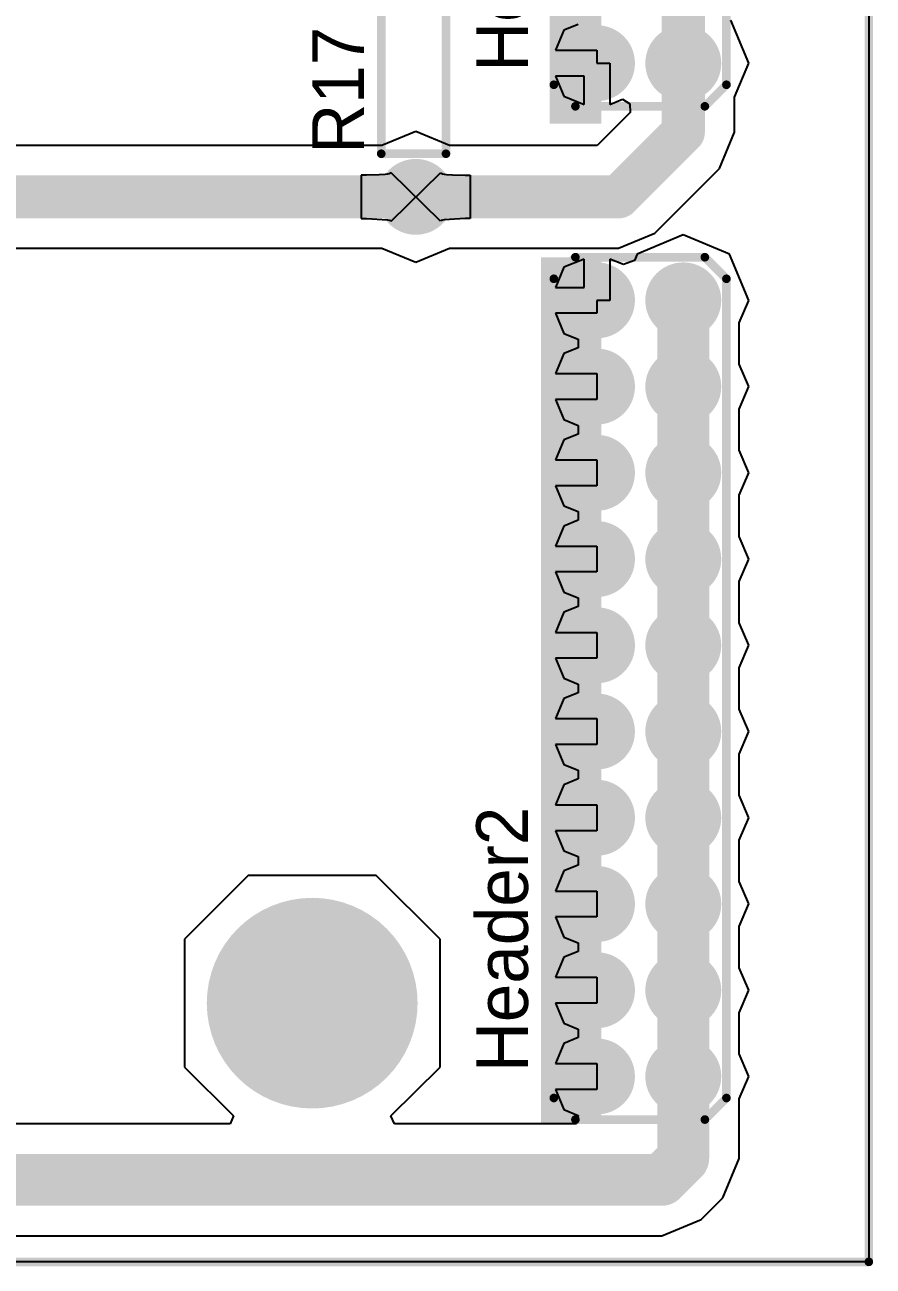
# Model space of a CAD drawing. Extents: x 0.99 to 6.92, y 0.99 to 4.95.
# Drawn here: x 5.932 to 6.915, y 0.995 to 2.434 of the extents above; entities that cross this region are included whole.
import ezdxf

# ---------------------------------------------------------------- set-up
doc = ezdxf.new("R2010")
doc.units = 0
doc.header["$MEASUREMENT"] = 0
for name, color, linetype in [('BOTTOMLAYER', 5, 'CONTINUOUS'), ('BOTTOMSOLDER', 6, 'CONTINUOUS'), ('MECHANICAL1', 6, 'CONTINUOUS'), ('MULTILAYER', 9, 'CONTINUOUS'), ('PADHOLELAYER', 156, 'CONTINUOUS'), ('TOPLAYER', 1, 'CONTINUOUS'), ('TOPOVERLAY', 2, 'CONTINUOUS'), ('TOPSOLDER', 216, 'CONTINUOUS')]:
    doc.layers.add(name, color=color, linetype=linetype)

msp = doc.modelspace()

# ---------------------------------------------------------------- linework, layer by layer
at = {"layer": 'BOTTOMLAYER'}
for p, q in [((6.91, 4.945), (6.91, 1)), ((6.573, 2.435), (6.5567, 2.4283)), ((6.7708, 2.39), (6.7501, 2.44)), ((6.5567, 2.4283), (6.5471, 2.405)), ((6.5471, 2.405), (6.595, 2.405)), ((6.595, 2.405), (6.595, 2.39)), ((6.595, 2.39), (6.61, 2.39)), ((6.61, 2.39), (6.61, 2.3421)), ((6.7545, 2.3508), (6.7708, 2.39)), ((6.58, 2.375), (6.5471, 2.375)), ((6.5471, 2.375), (6.5567, 2.3517)), ((6.58, 2.3421), (6.58, 2.375)), ((6.5567, 2.3517), (6.58, 2.3421)), ((6.61, 2.3421), (6.6246, 2.3482)), ((6.6246, 2.3482), (6.6329, 2.3429)), ((6.7545, 2.31), (6.7545, 2.3508)), ((6.6336, 2.3328), (6.5953, 2.2945)), ((6.6329, 2.3429), (6.6336, 2.3328)), ((6.385, 2.3108), (6.3458, 2.2945)), ((6.4242, 2.2945), (6.385, 2.3108)), ((6.7371, 2.2679), (6.7545, 2.31)), ((6.3458, 2.2945), (5.8881, 2.2945)), ((6.5953, 2.2945), (6.4242, 2.2945)), ((6.3278, 2.26), (6.3218, 2.26)), ((6.3425, 2.2605), (6.3278, 2.26)), ((6.3495, 2.2611), (6.3425, 2.2605)), ((6.3521, 2.2615), (6.3495, 2.2611)), ((6.3541, 2.2619), (6.3521, 2.2615)), ((6.3556, 2.2624), (6.3541, 2.2619)), ((6.3564, 2.263), (6.3556, 2.2624)), ((6.4136, 2.207), (6.3564, 2.263)), ((6.3564, 2.207), (6.4136, 2.263)), ((6.4136, 2.263), (6.4144, 2.2624)), ((6.4144, 2.2624), (6.4159, 2.2619)), ((6.4159, 2.2619), (6.4179, 2.2615)), ((6.4179, 2.2615), (6.4205, 2.2611)), ((6.4205, 2.2611), (6.4275, 2.2605)), ((6.4275, 2.2605), (6.4422, 2.26)), ((6.4422, 2.26), (6.4482, 2.26)), ((6.6621, 2.1929), (6.7371, 2.2679)), ((6.3218, 2.26), (6.3218, 2.21)), ((6.4482, 2.26), (6.4482, 2.21)), ((6.3218, 2.21), (6.3278, 2.21)), ((6.3278, 2.21), (6.3521, 2.2085)), ((6.3521, 2.2085), (6.3541, 2.2081)), ((6.3541, 2.2081), (6.3556, 2.2076)), ((6.3556, 2.2076), (6.3564, 2.207)), ((6.4144, 2.2076), (6.4136, 2.207)), ((6.4159, 2.2081), (6.4144, 2.2076)), ((6.4179, 2.2085), (6.4159, 2.2081)), ((6.4422, 2.21), (6.4179, 2.2085)), ((6.4482, 2.21), (6.4422, 2.21)), ((6.62, 2.1755), (6.6621, 2.1929)), ((6.695, 2.1908), (6.6414, 2.1686)), ((6.7486, 2.1686), (6.695, 2.1908)), ((5.908, 2.1755), (6.3458, 2.1755)), ((6.3458, 2.1755), (6.385, 2.1592)), ((6.385, 2.1592), (6.4242, 2.1755)), ((6.4242, 2.1755), (6.5842, 2.1755)), ((6.5842, 2.1755), (6.5842, 2.1755)), ((6.5842, 2.1755), (6.6058, 2.1755)), ((6.6058, 2.1755), (6.6058, 2.1755)), ((6.6058, 2.1755), (6.62, 2.1755)), ((6.58, 2.1629), (6.5567, 2.1533)), ((6.58, 2.13), (6.58, 2.1629)), ((6.6256, 2.1565), (6.61, 2.1629)), ((6.61, 2.1629), (6.61, 2.115)), ((6.6384, 2.1612), (6.6256, 2.1565)), ((6.6414, 2.1686), (6.6384, 2.1612)), ((6.7708, 2.115), (6.7486, 2.1686)), ((6.5567, 2.1533), (6.5471, 2.13)), ((6.5471, 2.13), (6.58, 2.13)), ((6.61, 2.115), (6.595, 2.115)), ((6.595, 2.115), (6.595, 2.1)), ((6.7599, 2.0889), (6.7708, 2.115)), ((6.595, 2.1), (6.5471, 2.1)), ((6.5471, 2.1), (6.5567, 2.0767)), ((6.7599, 2.0411), (6.7599, 2.0889)), ((6.5567, 2.0767), (6.573, 2.07)), ((6.573, 2.06), (6.5567, 2.0533)), ((6.573, 2.07), (6.573, 2.06)), ((6.5567, 2.0533), (6.5471, 2.03)), ((6.5471, 2.03), (6.595, 2.03)), ((6.595, 2.03), (6.595, 2)), ((6.7708, 2.015), (6.7599, 2.0411)), ((6.7599, 1.9889), (6.7708, 2.015)), ((6.595, 2), (6.5471, 2)), ((6.5471, 2), (6.5567, 1.9767)), ((6.7599, 1.9411), (6.7599, 1.9889)), ((6.5567, 1.9767), (6.573, 1.97)), ((6.573, 1.96), (6.5567, 1.9533)), ((6.573, 1.97), (6.573, 1.96)), ((6.5567, 1.9533), (6.5471, 1.93)), ((6.5471, 1.93), (6.595, 1.93)), ((6.595, 1.93), (6.595, 1.9)), ((6.7708, 1.915), (6.7599, 1.9411)), ((6.7599, 1.8889), (6.7708, 1.915)), ((6.595, 1.9), (6.5471, 1.9)), ((6.5471, 1.9), (6.5567, 1.8767)), ((6.7599, 1.8411), (6.7599, 1.8889)), ((6.5567, 1.8767), (6.573, 1.87)), ((6.573, 1.86), (6.5567, 1.8533)), ((6.573, 1.87), (6.573, 1.86)), ((6.5567, 1.8533), (6.5471, 1.83)), ((6.5471, 1.83), (6.595, 1.83)), ((6.595, 1.83), (6.595, 1.8)), ((6.7708, 1.815), (6.7599, 1.8411)), ((6.7599, 1.7889), (6.7708, 1.815)), ((6.595, 1.8), (6.5471, 1.8)), ((6.5471, 1.8), (6.5567, 1.7767)), ((6.7599, 1.7411), (6.7599, 1.7889)), ((6.5567, 1.7767), (6.573, 1.77)), ((6.573, 1.76), (6.5567, 1.7533)), ((6.573, 1.77), (6.573, 1.76)), ((6.5567, 1.7533), (6.5471, 1.73)), ((6.5471, 1.73), (6.595, 1.73)), ((6.595, 1.73), (6.595, 1.7)), ((6.7708, 1.715), (6.7599, 1.7411)), ((6.7599, 1.6889), (6.7708, 1.715)), ((6.595, 1.7), (6.5471, 1.7)), ((6.5471, 1.7), (6.5567, 1.6767)), ((6.7599, 1.6411), (6.7599, 1.6889)), ((6.5567, 1.6767), (6.573, 1.67)), ((6.573, 1.67), (6.573, 1.66)), ((6.573, 1.66), (6.5567, 1.6533)), ((6.5567, 1.6533), (6.5471, 1.63)), ((6.7708, 1.615), (6.7599, 1.6411)), ((6.5471, 1.63), (6.595, 1.63)), ((6.595, 1.63), (6.595, 1.6)), ((6.7599, 1.5889), (6.7708, 1.615)), ((6.595, 1.6), (6.5471, 1.6)), ((6.5471, 1.6), (6.5567, 1.5767)), ((6.7599, 1.5411), (6.7599, 1.5889)), ((6.5567, 1.5767), (6.573, 1.57)), ((6.573, 1.57), (6.573, 1.56)), ((6.573, 1.56), (6.5567, 1.5533)), ((6.5567, 1.5533), (6.5471, 1.53)), ((6.7708, 1.515), (6.7599, 1.5411)), ((6.5471, 1.53), (6.595, 1.53)), ((6.595, 1.53), (6.595, 1.5)), ((6.7599, 1.4889), (6.7708, 1.515)), ((6.595, 1.5), (6.5471, 1.5)), ((6.5471, 1.5), (6.5567, 1.4767)), ((6.7599, 1.4411), (6.7599, 1.4889)), ((6.5567, 1.4767), (6.573, 1.47)), ((6.573, 1.47), (6.573, 1.46)), ((6.573, 1.46), (6.5567, 1.4533)), ((6.1909, 1.4481), (6.1169, 1.3741)), ((6.3391, 1.4481), (6.1909, 1.4481)), ((6.4131, 1.3741), (6.3391, 1.4481)), ((6.5567, 1.4533), (6.5471, 1.43)), ((6.7708, 1.415), (6.7599, 1.4411)), ((6.5471, 1.43), (6.595, 1.43)), ((6.595, 1.43), (6.595, 1.4)), ((6.7599, 1.3889), (6.7708, 1.415)), ((6.595, 1.4), (6.5471, 1.4)), ((6.5471, 1.4), (6.5567, 1.3767)), ((6.7599, 1.3411), (6.7599, 1.3889)), ((6.1169, 1.3741), (6.1169, 1.2259)), ((6.4131, 1.2259), (6.4131, 1.3741)), ((6.5567, 1.3767), (6.573, 1.37)), ((6.573, 1.37), (6.573, 1.36)), ((6.5567, 1.3533), (6.5471, 1.33)), ((6.573, 1.36), (6.5567, 1.3533)), ((6.7708, 1.315), (6.7599, 1.3411)), ((6.5471, 1.33), (6.595, 1.33)), ((6.595, 1.33), (6.595, 1.3)), ((6.7599, 1.2889), (6.7708, 1.315)), ((6.595, 1.3), (6.5471, 1.3)), ((6.5471, 1.3), (6.5567, 1.2767)), ((6.7599, 1.2411), (6.7599, 1.2889)), ((6.5567, 1.2767), (6.573, 1.27)), ((6.573, 1.27), (6.573, 1.26)), ((6.5567, 1.2533), (6.5471, 1.23)), ((6.573, 1.26), (6.5567, 1.2533)), ((6.7708, 1.215), (6.7599, 1.2411)), ((6.1169, 1.2259), (6.1737, 1.1692)), ((6.3563, 1.1692), (6.4131, 1.2259)), ((6.5471, 1.23), (6.595, 1.23)), ((6.595, 1.23), (6.595, 1.2)), ((6.7599, 1.1889), (6.7708, 1.215)), ((6.595, 1.2), (6.5471, 1.2)), ((6.5471, 1.2), (6.5567, 1.1767)), ((6.7599, 1.12), (6.7599, 1.1889)), ((6.1737, 1.1692), (6.1698, 1.1599)), ((6.3602, 1.1599), (6.3563, 1.1692)), ((6.5567, 1.1767), (6.5731, 1.1699)), ((6.5731, 1.1699), (6.5711, 1.1599)), ((6.1698, 1.1599), (4.4519, 1.1599)), ((6.5711, 1.1599), (6.3602, 1.1599)), ((6.7409, 1.0741), (6.7599, 1.12)), ((6.7159, 1.0491), (6.7409, 1.0741)), ((6.67, 1.0301), (6.7159, 1.0491)), ((4.425, 1.0301), (6.67, 1.0301)), ((6.91, 1), (1, 1)), ((6.91, 1), (6.91, 1)), ((6.91, 1), (6.91, 1))]:
    msp.add_line(p, q, dxfattribs=at)
for points, const_width in [([(6.695, 2.39), (6.695, 2.49)], 0.05), ([(6.695, 2.31), (6.695, 2.39)], 0.05), ([(6.62, 2.235), (6.695, 2.31)], 0.05), ([(5.875, 2.235), (6.62, 2.235)], 0.05), ([(6.695, 2.015), (6.695, 2.115)], 0.06), ([(6.695, 1.915), (6.695, 2.015)], 0.06), ([(6.695, 1.815), (6.695, 1.915)], 0.06), ([(6.695, 1.715), (6.695, 1.815)], 0.06), ([(6.695, 1.615), (6.695, 1.715)], 0.06), ([(6.695, 1.515), (6.695, 1.615)], 0.06), ([(6.695, 1.415), (6.695, 1.515)], 0.06), ([(6.695, 1.315), (6.695, 1.415)], 0.06), ([(6.695, 1.215), (6.695, 1.315)], 0.06), ([(6.695, 1.12), (6.695, 1.215)], 0.06), ([(6.67, 1.095), (6.695, 1.12)], 0.06), ([(4.425, 1.095), (6.67, 1.095)], 0.06)]:
    msp.add_lwpolyline(points, dxfattribs=dict(at, const_width=const_width))
for points, const_width in [([(6.575, 2.39, 1), (6.615, 2.39, 1)], 0.04), ([(6.675, 2.39, 1), (6.715, 2.39, 1)], 0.04), ([(6.6825, 2.39, 1), (6.7075, 2.39, 1)], 0.025), ([(6.6825, 2.39, 1), (6.7075, 2.39, 1)], 0.025), ([(6.6825, 2.31, 1), (6.7075, 2.31, 1)], 0.025), ([(6.6825, 2.31, 1), (6.7075, 2.31, 1)], 0.025), ([(6.365, 2.235, 1), (6.405, 2.235, 1)], 0.04), ([(6.6075, 2.235, 1), (6.6325, 2.235, 1)], 0.025), ([(6.6075, 2.235, 1), (6.6325, 2.235, 1)], 0.025), ([(6.575, 2.115, 1), (6.615, 2.115, 1)], 0.04), ([(6.675, 2.115, 1), (6.715, 2.115, 1)], 0.04), ([(6.68, 2.115, 1), (6.71, 2.115, 1)], 0.03), ([(6.575, 2.015, 1), (6.615, 2.015, 1)], 0.04), ([(6.675, 2.015, 1), (6.715, 2.015, 1)], 0.04), ([(6.68, 2.015, 1), (6.71, 2.015, 1)], 0.03), ([(6.68, 2.015, 1), (6.71, 2.015, 1)], 0.03), ([(6.575, 1.915, 1), (6.615, 1.915, 1)], 0.04), ([(6.675, 1.915, 1), (6.715, 1.915, 1)], 0.04), ([(6.68, 1.915, 1), (6.71, 1.915, 1)], 0.03), ([(6.68, 1.915, 1), (6.71, 1.915, 1)], 0.03), ([(6.575, 1.815, 1), (6.615, 1.815, 1)], 0.04), ([(6.675, 1.815, 1), (6.715, 1.815, 1)], 0.04), ([(6.68, 1.815, 1), (6.71, 1.815, 1)], 0.03), ([(6.68, 1.815, 1), (6.71, 1.815, 1)], 0.03), ([(6.575, 1.715, 1), (6.615, 1.715, 1)], 0.04), ([(6.675, 1.715, 1), (6.715, 1.715, 1)], 0.04), ([(6.68, 1.715, 1), (6.71, 1.715, 1)], 0.03), ([(6.68, 1.715, 1), (6.71, 1.715, 1)], 0.03), ([(6.575, 1.615, 1), (6.615, 1.615, 1)], 0.04), ([(6.675, 1.615, 1), (6.715, 1.615, 1)], 0.04), ([(6.68, 1.615, 1), (6.71, 1.615, 1)], 0.03), ([(6.68, 1.615, 1), (6.71, 1.615, 1)], 0.03), ([(6.575, 1.515, 1), (6.615, 1.515, 1)], 0.04), ([(6.675, 1.515, 1), (6.715, 1.515, 1)], 0.04), ([(6.68, 1.515, 1), (6.71, 1.515, 1)], 0.03), ([(6.68, 1.515, 1), (6.71, 1.515, 1)], 0.03), ([(6.575, 1.415, 1), (6.615, 1.415, 1)], 0.04), ([(6.675, 1.415, 1), (6.715, 1.415, 1)], 0.04), ([(6.68, 1.415, 1), (6.71, 1.415, 1)], 0.03), ([(6.68, 1.415, 1), (6.71, 1.415, 1)], 0.03), ([(6.2059, 1.3, 1), (6.3241, 1.3, 1)], 0.1181), ([(6.575, 1.315, 1), (6.615, 1.315, 1)], 0.04), ([(6.675, 1.315, 1), (6.715, 1.315, 1)], 0.04), ([(6.68, 1.315, 1), (6.71, 1.315, 1)], 0.03), ([(6.68, 1.315, 1), (6.71, 1.315, 1)], 0.03), ([(6.575, 1.215, 1), (6.615, 1.215, 1)], 0.04), ([(6.675, 1.215, 1), (6.715, 1.215, 1)], 0.04), ([(6.68, 1.215, 1), (6.71, 1.215, 1)], 0.03), ([(6.68, 1.215, 1), (6.71, 1.215, 1)], 0.03), ([(6.68, 1.12, 1), (6.71, 1.12, 1)], 0.03), ([(6.68, 1.12, 1), (6.71, 1.12, 1)], 0.03), ([(6.655, 1.095, 1), (6.685, 1.095, 1)], 0.03), ([(6.655, 1.095, 1), (6.685, 1.095, 1)], 0.03)]:
    msp.add_lwpolyline(points, format="xyb", close=True, dxfattribs=dict(at, const_width=const_width))
for points in [[(6.54, 2.32), (6.6, 2.32), (6.54, 3.35), (6.6, 3.35)], [(6.53, 1.16), (6.6, 1.16), (6.53, 2.165), (6.6, 2.165)]]:
    msp.add_solid(points, dxfattribs=at)
at = {"layer": 'BOTTOMSOLDER'}
for points, const_width in [([(6.573, 2.39, 1), (6.617, 2.39, 1)], 0.044), ([(6.673, 2.39, 1), (6.717, 2.39, 1)], 0.044), ([(6.363, 2.235, 1), (6.407, 2.235, 1)], 0.044), ([(6.573, 2.115, 1), (6.617, 2.115, 1)], 0.044), ([(6.673, 2.115, 1), (6.717, 2.115, 1)], 0.044), ([(6.573, 2.015, 1), (6.617, 2.015, 1)], 0.044), ([(6.673, 2.015, 1), (6.717, 2.015, 1)], 0.044), ([(6.573, 1.915, 1), (6.617, 1.915, 1)], 0.044), ([(6.673, 1.915, 1), (6.717, 1.915, 1)], 0.044), ([(6.573, 1.815, 1), (6.617, 1.815, 1)], 0.044), ([(6.673, 1.815, 1), (6.717, 1.815, 1)], 0.044), ([(6.573, 1.715, 1), (6.617, 1.715, 1)], 0.044), ([(6.673, 1.715, 1), (6.717, 1.715, 1)], 0.044), ([(6.573, 1.615, 1), (6.617, 1.615, 1)], 0.044), ([(6.673, 1.615, 1), (6.717, 1.615, 1)], 0.044), ([(6.573, 1.515, 1), (6.617, 1.515, 1)], 0.044), ([(6.673, 1.515, 1), (6.717, 1.515, 1)], 0.044), ([(6.573, 1.415, 1), (6.617, 1.415, 1)], 0.044), ([(6.673, 1.415, 1), (6.717, 1.415, 1)], 0.044), ([(6.2039, 1.3, 1), (6.3261, 1.3, 1)], 0.1221), ([(6.573, 1.315, 1), (6.617, 1.315, 1)], 0.044), ([(6.673, 1.315, 1), (6.717, 1.315, 1)], 0.044), ([(6.573, 1.215, 1), (6.617, 1.215, 1)], 0.044), ([(6.673, 1.215, 1), (6.717, 1.215, 1)], 0.044)]:
    msp.add_lwpolyline(points, format="xyb", close=True, dxfattribs=dict(at, const_width=const_width))
at = {"layer": 'MECHANICAL1', "const_width": 0.01}
for points in [[(6.91, 1), (6.91, 4.945)], [(1, 1), (6.91, 1)]]:
    msp.add_lwpolyline(points, dxfattribs=at)
at = {"layer": 'MECHANICAL1', "const_width": 0.005}
msp.add_lwpolyline([(6.9075, 1, 1), (6.9125, 1, 1)], format="xyb", close=True, dxfattribs=at)
msp.add_lwpolyline([(6.9075, 1, 1), (6.9125, 1, 1)], format="xyb", close=True, dxfattribs=at)
at = {"layer": 'MULTILAYER'}
for points, const_width in [([(6.575, 2.39, 1), (6.615, 2.39, 1)], 0.04), ([(6.675, 2.39, 1), (6.715, 2.39, 1)], 0.04), ([(6.365, 2.235, 1), (6.405, 2.235, 1)], 0.04), ([(6.575, 2.115, 1), (6.615, 2.115, 1)], 0.04), ([(6.675, 2.115, 1), (6.715, 2.115, 1)], 0.04), ([(6.575, 2.015, 1), (6.615, 2.015, 1)], 0.04), ([(6.675, 2.015, 1), (6.715, 2.015, 1)], 0.04), ([(6.575, 1.915, 1), (6.615, 1.915, 1)], 0.04), ([(6.675, 1.915, 1), (6.715, 1.915, 1)], 0.04), ([(6.575, 1.815, 1), (6.615, 1.815, 1)], 0.04), ([(6.675, 1.815, 1), (6.715, 1.815, 1)], 0.04), ([(6.575, 1.715, 1), (6.615, 1.715, 1)], 0.04), ([(6.675, 1.715, 1), (6.715, 1.715, 1)], 0.04), ([(6.575, 1.615, 1), (6.615, 1.615, 1)], 0.04), ([(6.675, 1.615, 1), (6.715, 1.615, 1)], 0.04), ([(6.575, 1.515, 1), (6.615, 1.515, 1)], 0.04), ([(6.675, 1.515, 1), (6.715, 1.515, 1)], 0.04), ([(6.575, 1.415, 1), (6.615, 1.415, 1)], 0.04), ([(6.675, 1.415, 1), (6.715, 1.415, 1)], 0.04), ([(6.2059, 1.3, 1), (6.3241, 1.3, 1)], 0.1181), ([(6.575, 1.315, 1), (6.615, 1.315, 1)], 0.04), ([(6.675, 1.315, 1), (6.715, 1.315, 1)], 0.04), ([(6.575, 1.215, 1), (6.615, 1.215, 1)], 0.04), ([(6.675, 1.215, 1), (6.715, 1.215, 1)], 0.04)]:
    msp.add_lwpolyline(points, format="xyb", close=True, dxfattribs=dict(at, const_width=const_width))
at = {"layer": 'PADHOLELAYER'}
for points, const_width in [([(6.5898, 2.39, 1), (6.6002, 2.39, 1)], 0.0105), ([(6.6898, 2.39, 1), (6.7002, 2.39, 1)], 0.0105), ([(6.3797, 2.235, 1), (6.3902, 2.235, 1)], 0.0105), ([(6.5898, 2.115, 1), (6.6002, 2.115, 1)], 0.0105), ([(6.6898, 2.115, 1), (6.7002, 2.115, 1)], 0.0105), ([(6.5898, 2.015, 1), (6.6002, 2.015, 1)], 0.0105), ([(6.6898, 2.015, 1), (6.7002, 2.015, 1)], 0.0105), ([(6.5898, 1.915, 1), (6.6002, 1.915, 1)], 0.0105), ([(6.6898, 1.915, 1), (6.7002, 1.915, 1)], 0.0105), ([(6.5898, 1.815, 1), (6.6002, 1.815, 1)], 0.0105), ([(6.6898, 1.815, 1), (6.7002, 1.815, 1)], 0.0105), ([(6.5898, 1.715, 1), (6.6002, 1.715, 1)], 0.0105), ([(6.6898, 1.715, 1), (6.7002, 1.715, 1)], 0.0105), ([(6.5898, 1.615, 1), (6.6002, 1.615, 1)], 0.0105), ([(6.6898, 1.615, 1), (6.7002, 1.615, 1)], 0.0105), ([(6.5898, 1.515, 1), (6.6002, 1.515, 1)], 0.0105), ([(6.6898, 1.515, 1), (6.7002, 1.515, 1)], 0.0105), ([(6.5898, 1.415, 1), (6.6002, 1.415, 1)], 0.0105), ([(6.6898, 1.415, 1), (6.7002, 1.415, 1)], 0.0105), ([(6.2355, 1.3, 1), (6.2945, 1.3, 1)], 0.0591), ([(6.5898, 1.315, 1), (6.6002, 1.315, 1)], 0.0105), ([(6.6898, 1.315, 1), (6.7002, 1.315, 1)], 0.0105), ([(6.5898, 1.215, 1), (6.6002, 1.215, 1)], 0.0105), ([(6.6898, 1.215, 1), (6.7002, 1.215, 1)], 0.0105)]:
    msp.add_lwpolyline(points, format="xyb", close=True, dxfattribs=dict(at, const_width=const_width))
at = {"layer": 'TOPLAYER'}
for points, const_width in [([(6.575, 2.39, 1), (6.615, 2.39, 1)], 0.04), ([(6.675, 2.39, 1), (6.715, 2.39, 1)], 0.04), ([(6.365, 2.235, 1), (6.405, 2.235, 1)], 0.04), ([(6.575, 2.115, 1), (6.615, 2.115, 1)], 0.04), ([(6.675, 2.115, 1), (6.715, 2.115, 1)], 0.04), ([(6.575, 2.015, 1), (6.615, 2.015, 1)], 0.04), ([(6.675, 2.015, 1), (6.715, 2.015, 1)], 0.04), ([(6.575, 1.915, 1), (6.615, 1.915, 1)], 0.04), ([(6.675, 1.915, 1), (6.715, 1.915, 1)], 0.04), ([(6.575, 1.815, 1), (6.615, 1.815, 1)], 0.04), ([(6.675, 1.815, 1), (6.715, 1.815, 1)], 0.04), ([(6.575, 1.715, 1), (6.615, 1.715, 1)], 0.04), ([(6.675, 1.715, 1), (6.715, 1.715, 1)], 0.04), ([(6.575, 1.615, 1), (6.615, 1.615, 1)], 0.04), ([(6.675, 1.615, 1), (6.715, 1.615, 1)], 0.04), ([(6.575, 1.515, 1), (6.615, 1.515, 1)], 0.04), ([(6.675, 1.515, 1), (6.715, 1.515, 1)], 0.04), ([(6.575, 1.415, 1), (6.615, 1.415, 1)], 0.04), ([(6.675, 1.415, 1), (6.715, 1.415, 1)], 0.04), ([(6.2059, 1.3, 1), (6.3241, 1.3, 1)], 0.1181), ([(6.575, 1.315, 1), (6.615, 1.315, 1)], 0.04), ([(6.675, 1.315, 1), (6.715, 1.315, 1)], 0.04), ([(6.575, 1.215, 1), (6.615, 1.215, 1)], 0.04), ([(6.675, 1.215, 1), (6.715, 1.215, 1)], 0.04)]:
    msp.add_lwpolyline(points, format="xyb", close=True, dxfattribs=dict(at, const_width=const_width))
at = {"layer": 'TOPOVERLAY', "const_width": 0.01}
for points in [[(6.545, 2.365), (6.545, 3.315)], [(6.745, 2.365), (6.745, 3.315)], [(6.345, 2.285), (6.345, 2.485)], [(6.42, 2.285), (6.42, 2.485)], [(6.545, 2.365), (6.57, 2.34)], [(6.72, 2.34), (6.745, 2.365)], [(6.57, 2.34), (6.72, 2.34)], [(6.345, 2.285), (6.42, 2.285)], [(6.545, 2.14), (6.57, 2.165)], [(6.57, 2.165), (6.72, 2.165)], [(6.72, 2.165), (6.745, 2.14)], [(6.545, 1.19), (6.545, 2.14)], [(6.745, 1.19), (6.745, 2.14)], [(6.545, 1.19), (6.57, 1.165)], [(6.72, 1.165), (6.745, 1.19)], [(6.57, 1.165), (6.72, 1.165)]]:
    msp.add_lwpolyline(points, dxfattribs=at)
at = {"layer": 'TOPOVERLAY', "const_width": 0.005}
for points in [[(6.5425, 2.365, 1), (6.5475, 2.365, 1)], [(6.5425, 2.365, 1), (6.5475, 2.365, 1)], [(6.7425, 2.365, 1), (6.7475, 2.365, 1)], [(6.7425, 2.365, 1), (6.7475, 2.365, 1)], [(6.5675, 2.34, 1), (6.5725, 2.34, 1)], [(6.5675, 2.34, 1), (6.5725, 2.34, 1)], [(6.7175, 2.34, 1), (6.7225, 2.34, 1)], [(6.7175, 2.34, 1), (6.7225, 2.34, 1)], [(6.3425, 2.285, 1), (6.3475, 2.285, 1)], [(6.3425, 2.285, 1), (6.3475, 2.285, 1)], [(6.4175, 2.285, 1), (6.4225, 2.285, 1)], [(6.4175, 2.285, 1), (6.4225, 2.285, 1)], [(6.5675, 2.165, 1), (6.5725, 2.165, 1)], [(6.5675, 2.165, 1), (6.5725, 2.165, 1)], [(6.7175, 2.165, 1), (6.7225, 2.165, 1)], [(6.7175, 2.165, 1), (6.7225, 2.165, 1)], [(6.5425, 2.14, 1), (6.5475, 2.14, 1)], [(6.5425, 2.14, 1), (6.5475, 2.14, 1)], [(6.7425, 2.14, 1), (6.7475, 2.14, 1)], [(6.7425, 2.14, 1), (6.7475, 2.14, 1)], [(6.5425, 1.19, 1), (6.5475, 1.19, 1)], [(6.5425, 1.19, 1), (6.5475, 1.19, 1)], [(6.7425, 1.19, 1), (6.7475, 1.19, 1)], [(6.7425, 1.19, 1), (6.7475, 1.19, 1)], [(6.5675, 1.165, 1), (6.5725, 1.165, 1)], [(6.5675, 1.165, 1), (6.5725, 1.165, 1)], [(6.7175, 1.165, 1), (6.7225, 1.165, 1)], [(6.7175, 1.165, 1), (6.7225, 1.165, 1)]]:
    msp.add_lwpolyline(points, format="xyb", close=True, dxfattribs=at)
at = {"layer": 'TOPSOLDER'}
for points, const_width in [([(6.573, 2.39, 1), (6.617, 2.39, 1)], 0.044), ([(6.673, 2.39, 1), (6.717, 2.39, 1)], 0.044), ([(6.363, 2.235, 1), (6.407, 2.235, 1)], 0.044), ([(6.573, 2.115, 1), (6.617, 2.115, 1)], 0.044), ([(6.673, 2.115, 1), (6.717, 2.115, 1)], 0.044), ([(6.573, 2.015, 1), (6.617, 2.015, 1)], 0.044), ([(6.673, 2.015, 1), (6.717, 2.015, 1)], 0.044), ([(6.573, 1.915, 1), (6.617, 1.915, 1)], 0.044), ([(6.673, 1.915, 1), (6.717, 1.915, 1)], 0.044), ([(6.573, 1.815, 1), (6.617, 1.815, 1)], 0.044), ([(6.673, 1.815, 1), (6.717, 1.815, 1)], 0.044), ([(6.573, 1.715, 1), (6.617, 1.715, 1)], 0.044), ([(6.673, 1.715, 1), (6.717, 1.715, 1)], 0.044), ([(6.573, 1.615, 1), (6.617, 1.615, 1)], 0.044), ([(6.673, 1.615, 1), (6.717, 1.615, 1)], 0.044), ([(6.573, 1.515, 1), (6.617, 1.515, 1)], 0.044), ([(6.673, 1.515, 1), (6.717, 1.515, 1)], 0.044), ([(6.573, 1.415, 1), (6.617, 1.415, 1)], 0.044), ([(6.673, 1.415, 1), (6.717, 1.415, 1)], 0.044), ([(6.2039, 1.3, 1), (6.3261, 1.3, 1)], 0.1221), ([(6.573, 1.315, 1), (6.617, 1.315, 1)], 0.044), ([(6.673, 1.315, 1), (6.717, 1.315, 1)], 0.044), ([(6.573, 1.215, 1), (6.617, 1.215, 1)], 0.044), ([(6.673, 1.215, 1), (6.717, 1.215, 1)], 0.044)]:
    msp.add_lwpolyline(points, format="xyb", close=True, dxfattribs=dict(at, const_width=const_width))

# ---------------------------------------------------------------- texts
at = {"layer": 'TOPOVERLAY'}
for s, p in [('Header3', (6.515, 2.38)), ('R17', (6.325, 2.285)), ('Header2', (6.515, 1.22))]:
    msp.add_text(s, height=0.06, rotation=90, dxfattribs=at).set_placement(p)

doc.saveas('drawing.dxf')
